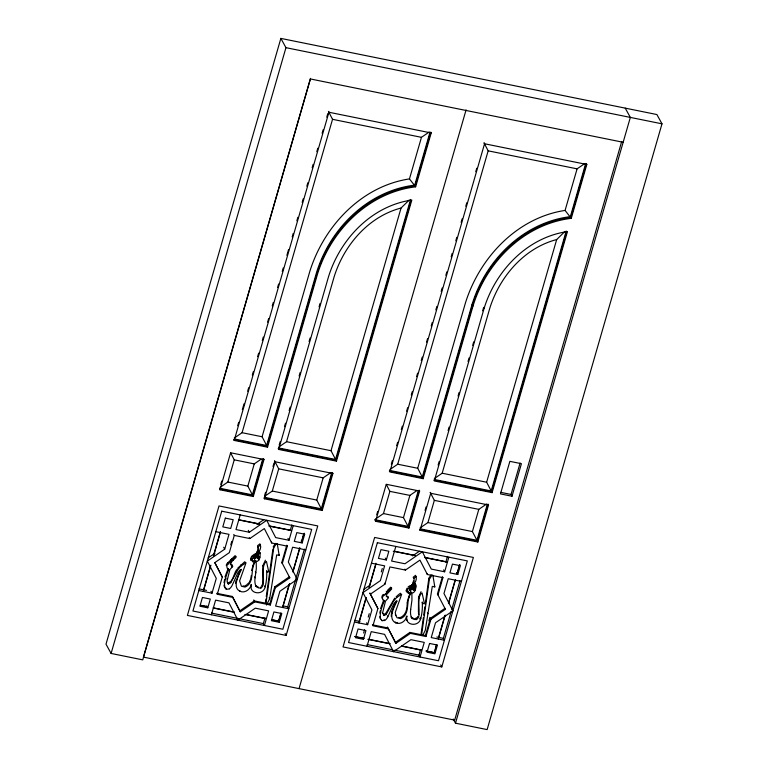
<?xml version="1.0" encoding="UTF-8"?>
<svg xmlns="http://www.w3.org/2000/svg" width="768" height="768" viewBox="0 0 768 768"><rect width="100%" height="100%" fill="white"/><g stroke="black" fill="none" stroke-linecap="round" stroke-linejoin="round"><path stroke-width="1.15" d="M261.485 586.07A5.933 5.472 -28.8 0 0 262.771 581.885L262.915 565.574L265.421 560.17M258.23 587.021L255.485 585.514L256.819 587.136L258.758 587.971L260.928 588.048L262.013 587.021A5.933 5.472 -28.8 0 0 263.29 582.845C264.221 576.998 261.082 564.998 266.458 561.437L268.723 571.709L267.571 572.227L266.592 570.691A55.123 50.803 -28.8 0 1 265.171 586.848C263.338 595.92 248.515 594.211 251.309 584.448C250.397 588.672 246.394 592.435 241.901 591.859C231.005 589.344 238.445 575.203 241.488 569.414L240 570.038L238.022 572.554L232.205 585.254A9.206 8.486 -28.8 0 1 229.382 588.845M418.406 612.24L418.541 597.091L421.056 591.686M411.11 617.021L412.454 618.653L414.384 619.488L416.554 619.565L417.638 618.538A5.933 5.472 -28.8 0 0 418.925 614.352C419.846 608.515 416.707 596.515 422.083 592.944L424.349 603.216L423.197 603.744L422.218 602.198M256.675 553.075L257.654 554.918L257.088 557.731C258.931 559.843 257.328 552.739 260.016 553.027C260.333 555.725 260.15 560.064 257.328 561.36A1.478 1.363 -28.8 0 1 256.435 561.226C255.418 559.133 252.835 563.501 252.096 560.726A1.498 1.382 -28.8 0 1 252.23 560.026C253.277 557.597 250.781 562.214 250.656 559.248M406.55 589.43A6.461 5.952 -28.8 0 0 406.406 589.91C405.35 593.77 409.027 589.622 407.856 591.542A1.498 1.382 -28.8 0 0 407.722 592.243C408.461 595.008 411.043 590.65 412.061 592.742A1.478 1.363 -28.8 0 0 412.954 592.877C418.33 590.4 415.008 575.702 412.723 589.248L413.491 589.805L412.829 585.542L411.85 586.349L410.803 590.045L409.901 590.208L409.142 588.672M413.491 589.805L414.019 586.214L415.718 584.688M407.155 602.064C407.357 607.949 406.358 615.197 400.118 617.635L398.678 617.434M251.702 560.026L250.781 558.394A6.461 5.952 -28.8 0 1 251.856 556.118L254.582 554.064L255.101 555.014L254.035 558.115L254.698 558.768C256.358 558.326 255.696 552.787 257.52 554.63M409.661 589.632L410.736 586.531L410.208 585.571L408.154 586.877M255.984 586.474A17.962 16.55 -28.8 0 1 255.091 577.862L256.32 568.57L256.243 562.128L255.6 561.629C249.456 568.627 255.475 582.72 245.021 587.078L241.43 586.234L239.606 580.925L246.029 562.762L241.085 565.987L238.262 569.126L230.477 583.018L228.326 584.016L227.078 581.261A4.694 4.32 -28.8 0 1 227.424 579.6L229.862 569.606L232.781 566.41L231.946 564.653M265.421 602.611L265.92 599.04M266.256 596.669L272.89 549.149M265.949 603.562L273.744 547.728L276.509 543.466M420.883 635.309L423.379 617.491M423.706 615.11L424.867 606.797M425.203 604.426L428.851 578.285L431.059 574.877M421.574 635.078L429.379 579.245L432.144 574.973M410.688 609.37L411.955 600.086L411.878 593.645L411.226 593.146C405.082 600.144 411.101 614.237 400.646 618.595L397.056 617.75L395.347 614.477M266.506 605.04L269.664 598.79L276.672 554.89L279.178 555.398L277.258 543.773M422.659 635.51L425.29 630.298L432.298 586.406L434.813 586.915L432.883 575.29M224.026 582.749L224.611 579.312M379.843 613.114L380.246 610.819M250.829 578.294L251.328 575.414M257.866 558.288L257.626 556.08L258.154 557.03M235.469 583.219L240.547 569.482M396.173 600.998L391.584 612.259L391.219 616.349M379.958 617.866L381.984 620.688L384.998 620.342A9.206 8.486 -28.8 0 0 387.821 616.762L393.658 604.07L395.626 601.555L397.123 600.931C394.07 606.72 386.64 620.861 397.536 623.376C402.019 623.952 406.022 620.179 406.944 615.965C404.15 625.738 418.963 627.427 420.806 618.365A55.123 50.803 -28.8 0 0 422.227 602.198M253.747 557.741L254.88 557.27L256.118 553.411L256.646 554.371M410.333 590.275L409.805 589.325L411.754 584.928L412.272 585.878M251.53 570.547L254.602 561.005M407.424 600.989L410.227 592.512M453.226 719.069L455.491 723.187L487.142 729.6L661.997 123.821L656.899 114.547L280.858 38.4L106.003 644.179L111.101 653.453L142.762 659.866L310.435 78.96L623.155 142.282M111.101 653.453L285.955 47.674L280.858 38.4M310.454 78.384L143.414 657.11L454.675 720.134L621.715 141.418M220.762 484.416L221.731 481.056M237.706 425.731L238.694 422.275M242.352 409.613L244.013 403.853M247.67 391.19L248.669 387.734M252.326 375.072L253.325 371.616M257.645 356.64L258.643 353.184M262.301 340.522L263.29 337.066M267.61 322.099L268.608 318.643M272.266 305.981L273.264 302.525M277.584 287.549L278.582 284.093M282.24 271.43L283.238 267.974M286.896 255.312L288.557 249.552M292.214 236.89L293.203 233.434M296.861 220.762L297.859 217.306M302.179 202.339L303.178 198.883M306.835 186.221L307.834 182.765M312.154 167.789L313.152 164.342M316.81 151.67L317.798 148.214M322.118 133.248L323.117 129.792M326.774 117.13L327.773 113.674M219.955 489.782L230.63 452.765L263.981 459.523L253.296 496.531L219.955 489.782L219.466 488.899L252.816 495.658L263.501 458.64L263.981 459.523M234.192 440.429L233.712 439.555L267.062 446.304L316.915 273.581C330.413 229.354 368.208 191.616 415.162 185.933L430.704 132.077L431.194 132.96L415.651 186.816C368.698 192.499 330.893 230.237 317.405 274.454L267.542 447.187L234.192 440.429L328.925 112.253L328.435 111.37M220.003 487.43L227.837 482.054L234.25 459.84L230.717 453.034M234.25 438.077L242.083 432.701L332.534 119.318L328.502 111.542M203.52 590.102L210.451 566.074M213.418 555.782L220.358 531.754M203.318 591.485L210.912 565.171M213.552 556.022L220.493 531.994M207.792 607.814L210.317 599.069L202.435 597.466L199.91 606.221L207.792 607.814L206.746 605.914M198.835 590.525L212.006 593.194L216.278 578.39L207.331 561.101L224.726 549.149L228.998 534.346L215.818 531.677M230.774 544.81L231.773 541.354M253.296 496.531L247.843 486.106L254.256 463.901L261.101 459.187M267.542 447.187L262.09 436.752L309.811 271.43C323.866 226.243 361.402 186.154 409.459 178.906L421.459 137.328L429.293 131.952M211.382 614.755L215.606 600.134L228.941 602.842L237.898 620.122L255.293 608.17L268.627 610.877L264.413 625.498L263.366 623.597L264.989 617.971M281.808 562.435L282.336 563.386L287.309 546.154L286.79 545.203L281.808 562.435L289.795 577.795L275.299 587.76L270.326 605.002L254.794 601.853L240.298 611.818L232.829 597.408L217.306 594.259L222.278 577.027L214.81 562.618L229.315 552.653L234.288 535.411L233.76 534.461M240.202 514.925L235.978 529.546L249.322 532.243L266.717 520.291L275.664 537.581L289.008 540.278L293.222 525.658M262.733 458.966L252.374 494.861L220.176 488.333M429.936 132.422L414.72 185.136C367.776 190.819 329.971 228.557 316.474 272.774L266.621 445.507L234.422 438.989M264.586 495.667L265.555 492.298M272.995 466.502L273.965 463.133M279.178 445.104L280.176 441.648M284.496 426.682L285.494 423.226M289.142 410.554L290.141 407.098M299.117 376.013L300.115 372.557M309.091 341.462L310.09 338.006M319.056 306.922L320.054 303.466M265.085 498.144L321.734 509.616L332.419 472.598L332.909 473.482L322.224 510.49L264.413 498.787L275.098 461.77L274.618 460.896M278.659 449.434L328.522 276.71C340.195 239.011 371.722 205.805 411.821 200.054L336.47 461.146L278.659 449.434L278.179 448.56L335.981 460.262L411.005 200.323M264.47 496.435L272.304 491.059L278.707 468.845L274.685 461.069M278.717 447.082L286.541 441.706L334.262 276.384C344.218 245.011 368.525 216.538 401.05 208.032L409.258 199.987M290.227 530.506L291.859 524.88M270.326 605.002L269.798 604.051L274.781 586.81L289.277 576.845L289.795 577.795M278.592 621.043L280.906 613.037M282.883 606.173L289.162 584.438M293.126 570.71L299.731 547.824M301.382 542.102L303.686 534.096M281.04 613.277L278.726 621.283L271.718 619.862M282.691 607.555L289.622 583.536M292.925 572.093L299.856 548.064M301.507 542.342L304.147 533.194M279.274 622.291L281.798 613.546L273.917 611.942L271.392 620.698L279.274 622.291L278.227 620.39M302.179 542.947L304.704 534.202L296.822 532.598L294.298 541.354L302.179 542.947L301.133 541.046M322.224 510.49L316.762 500.064L323.174 477.85L331.008 472.474M336.47 461.146L331.008 450.71L401.05 208.032M305.779 549.888L292.598 547.219L288.326 562.022L297.283 579.312L279.888 591.264L275.616 606.077L288.787 608.736L287.741 606.835L304.406 549.12M331.661 472.925L321.302 508.81L264.653 497.347M410.573 199.526L335.539 459.466L278.89 447.994M286.157 635.414L317.76 525.936L219.005 505.939L187.402 615.418L286.157 635.414L285.072 633.437M299.05 688.627L466.08 109.901M376.714 514.81L377.683 511.45M391.334 464.16L392.333 460.704M396.653 445.738L397.651 442.282M401.309 429.61L402.307 426.154M406.627 411.187L407.626 407.731M411.274 395.069L412.272 391.613M416.592 376.646L417.59 373.19M421.248 360.518L422.246 357.062M426.566 342.096L427.565 338.64M431.222 325.978L432.221 322.522M435.869 309.85L436.867 306.403M441.187 291.427L442.186 287.971M445.843 275.309L446.842 271.853M451.162 256.886L452.16 253.43M455.818 240.758L456.816 237.312M461.136 222.336L462.134 218.88M465.782 206.218L466.781 202.762M475.757 171.667L476.755 168.221M375.581 521.299L386.266 484.282L419.616 491.04L408.931 528.048L375.581 521.299L375.101 520.416L408.442 527.174L419.126 490.157L419.616 491.04M484.07 142.886L484.55 143.76L389.827 471.946L423.178 478.694L473.03 305.971C486.528 261.744 524.323 224.016 571.277 218.333L586.819 164.477L586.339 163.594L570.787 217.45C523.843 223.133 486.038 260.87 472.541 305.088L422.688 477.821L389.338 471.062M375.638 518.947L383.462 513.571L389.875 491.357L386.352 484.55M389.875 469.594L397.709 464.218L488.16 150.835L484.128 143.059M359.146 621.619L366.077 597.59M369.053 587.29L375.984 563.27M358.944 623.002L366.211 597.83M369.178 587.53L375.782 564.653M363.638 633.053L364.579 629.77M368.237 617.107L369.226 613.699M381.274 571.93L382.262 568.512M363.418 639.331L365.942 630.576L358.061 628.982L355.536 637.728L363.418 639.331L362.371 637.421M354.461 622.042L367.642 624.71L371.914 609.907L362.957 592.618L380.352 580.666L384.624 565.853L371.453 563.194M386.323 559.987L388.848 551.232L380.966 549.638L378.442 558.384L386.323 559.987L385.277 558.086M408.931 528.048L403.469 517.622L409.882 495.408L416.736 490.704M423.178 478.694L417.715 468.269L465.437 302.938C479.491 257.76 517.027 217.661 565.085 210.422L577.094 168.845L584.918 163.469M367.018 646.272L371.232 631.651L384.576 634.349L393.523 651.638L410.918 639.686L424.262 642.384L420.038 657.005L418.992 655.104L420.614 649.488M377.904 608.544L369.917 593.174L377.904 608.544L372.931 625.776L388.464 628.925L395.923 643.334L410.419 633.37L425.952 636.518L430.925 619.277L445.43 609.312L437.443 593.952L442.416 576.71L442.934 577.67L437.962 594.902L437.443 593.952M370.445 594.125L384.941 584.17L389.914 566.928L405.446 570.077L419.942 560.112L427.411 574.522L442.934 577.67M395.827 546.432L391.613 561.053L404.947 563.76L422.342 551.808L431.299 569.088L444.634 571.795L448.858 557.174M418.368 490.483L408.01 526.368L374.659 519.619M585.562 163.939L570.355 216.653C523.402 222.336 485.597 260.074 472.109 304.291L422.246 477.024L390.048 470.496M425.069 510.355L426.038 506.986M438.125 465.101L439.123 461.645M448.099 430.56L449.098 427.104M458.074 396.01L459.062 392.554M468.038 361.469L469.037 358.013M472.694 345.341L473.693 341.885M482.669 310.8L483.658 307.344L484.147 308.218L434.285 480.95L492.096 492.653L567.456 231.571C527.347 237.322 495.83 270.518 484.147 308.218M420.048 530.304L419.558 529.421L477.37 541.123L488.045 504.115L488.534 504.989L477.85 542.006L420.048 530.304L430.733 493.286L430.243 492.413M420.096 527.952L427.93 522.566L434.342 500.362L430.31 492.586M434.342 478.598L442.176 473.222L489.888 307.891C499.843 276.528 524.16 248.045 556.685 239.549L564.893 231.504M428.89 620.822L429.878 617.376M445.862 562.022L447.485 556.397M425.952 636.518L425.434 635.568L430.406 618.326L444.902 608.362L445.43 609.312M426.182 651.149L434.352 652.8L436.531 644.554M438.518 637.69L444.787 615.946M448.416 603.37L455.021 580.483M457.008 573.619L459.648 564.47M434.352 652.8L436.666 644.794M438.317 639.072L445.248 615.043M448.55 603.61L455.491 579.581M457.142 573.859L459.782 564.71M457.805 574.464L460.33 565.709L452.448 564.115L449.923 572.861L457.805 574.464L456.758 572.563M477.85 542.006L472.397 531.571L478.8 509.366L486.634 503.99M492.096 492.653L486.634 482.227L556.685 239.549M461.405 581.405L448.234 578.736L443.962 593.539L452.909 610.829L435.514 622.781L431.242 637.584L444.413 640.253L443.366 638.352L451.21 611.194M460.032 580.637L451.862 608.928L452.909 610.829M487.286 504.432L476.928 540.326L420.278 528.854M566.198 231.043L491.174 490.973L434.525 479.51M566.64 231.84L491.606 491.779L433.805 480.067M441.792 666.931L473.386 557.453L374.63 537.456L343.027 646.934L441.792 666.931L440.698 664.944M512.026 496.243L521.424 463.69L509.866 461.347L500.467 493.901L512.026 496.243L511.037 494.448L520.109 463.018M455.491 723.187L630.336 117.408L625.238 108.134M224.957 576.989L228.086 568.57L228.605 569.52C227.597 571.949 219.312 592.234 229.373 588.835M380.582 608.506L383.712 600.086L384.23 601.037C382.061 606.672 379.469 612.634 380.486 618.816M250.656 579.245L249.245 582.48L247.152 584.381M251.962 558.518L251.712 559.075A1.498 1.382 -28.8 0 0 251.578 559.776M228.605 569.52L227.366 568.589L226.81 566.467A4.061 3.744 -28.8 0 1 227.366 564.778L235.968 556.291L235.968 557.549C234.192 559.306 227.29 564.758 232.474 565.613M384.23 601.037L382.723 599.635L382.445 597.984A4.061 3.744 -28.8 0 1 382.992 596.294L391.594 587.808L391.594 589.056L386.237 594.931L386.371 596.554L388.099 597.12L388.406 597.917L385.488 601.123L383.05 611.117A4.694 4.32 -28.8 0 0 382.704 612.768L383.962 615.533L386.102 614.534L393.888 600.643L396.71 597.494L401.664 594.278L395.242 612.442L395.875 615.427M237.197 569.184C233.808 572.17 232.954 584.035 227.27 582.528M275.434 543.36L273.226 546.778L273.744 547.728M226.838 563.818L235.075 555.658L235.603 556.608M259.536 552.115L257.866 553.747L258.394 554.698M237.734 568.176L244.781 561.725L245.299 562.675M394.723 598.118L385.987 613.094L386.506 614.045M251.491 558.797L252.23 560.026M385.786 613.344L383.722 614.544M257.539 551.51L256.992 552.048L257.616 553.181L259.526 550.781A9.466 8.717 -28.8 0 0 260.678 546.403L259.92 543.821L257.558 545.731L258.326 547.363A9.475 8.726 -28.8 0 1 257.606 553.171M413.165 583.027L412.618 583.555L413.242 584.698L415.152 582.298A9.466 8.717 -28.8 0 0 416.304 577.92L415.546 575.328L413.194 577.238L413.952 578.88A9.475 8.726 -28.8 0 1 413.232 584.688M414.931 618.672L417.12 617.587A5.933 5.472 -28.8 0 0 417.917 616.301M258.182 546.864L260.544 544.954M413.818 578.381L416.17 576.47M397.027 595.882L400.406 593.232L400.934 594.192M208.214 557.866L214.982 553.219M256.973 524.362L263.731 519.715M234.288 535.411L249.821 538.56L264.317 528.595L271.776 543.005L287.309 546.154M240.298 611.818L239.77 610.867L254.275 600.902L269.798 604.051M363.84 589.382L369.638 585.398M412.598 555.878L419.366 551.232M395.923 643.334L395.395 642.384L409.901 632.419L425.434 635.568M246.461 585.014L244.493 586.128L243.053 585.917M256.531 554.506L256.032 553.536M412.157 586.013L411.658 585.043M256.742 557.29L257.376 558.355L257.338 557.338M412.195 588.288C414.48 591.139 411.437 588.912 412.963 588.845M255.101 555.014L252.384 557.078A6.461 5.952 -28.8 0 0 251.309 559.354L251.222 560.285M410.736 586.531L408.01 588.595A6.461 5.952 -28.8 0 0 406.934 590.861L406.848 591.802M259.43 552.058L259.862 553.027M415.066 583.574L415.488 584.544M231.552 564.739L230.218 564.086M285.955 47.674L661.997 123.821M328.925 112.253L431.194 132.96M484.55 143.76L586.819 164.477M332.534 119.318L421.459 137.328M488.16 150.835L577.094 168.845M242.083 432.701L262.09 436.752M286.541 441.706L331.008 450.71M397.709 464.218L417.715 468.269M442.176 473.222L486.634 482.227M500.63 492.336L511.037 494.448M275.098 461.77L332.909 473.482M430.733 493.286L488.534 504.989M234.25 459.84L254.256 463.901M278.707 468.845L323.174 477.85M389.875 491.357L409.882 495.408M434.342 500.362L478.8 509.366M227.837 482.054L247.843 486.106M272.304 491.059L316.762 500.064M383.462 513.571L403.469 517.622M427.93 522.566L472.397 531.571M238.656 519.715L259.661 523.968M269.002 525.859L291.178 530.352M394.282 551.232L415.296 555.485M424.627 557.376L446.813 561.869M238.79 519.955L259.795 524.208M269.136 526.099L291.312 530.592M393.245 551.232L415.421 555.725M424.762 557.616L446.938 562.109M198.883 588.845L206.573 590.4M283.354 605.952L287.741 606.835M354.518 620.362L360 621.475M436.781 637.018L443.366 638.352M232.829 597.408L232.31 596.458L216.778 593.309L217.306 594.259M372.403 624.826L387.936 627.974L395.395 642.384M200.39 605.213L207.389 606.624M213.226 607.805L234.24 612.067M245.914 614.429L265.757 618.442M271.594 619.622L277.43 620.813M354.854 636.49L364.186 638.381M368.861 639.322L389.866 643.574M401.539 645.946L421.382 649.958M426.048 650.909L434.218 652.56M200.525 605.453L207.523 606.864M213.36 608.045L234.374 612.307M244.877 614.429L265.882 618.682M354.979 636.73L363.149 638.381M367.824 639.331L390 643.814M401.674 646.186L421.517 650.198M211.488 613.085L263.366 623.597M367.123 644.602L392.477 649.738L393.523 651.638M394.781 650.208L418.992 655.104M413.856 618.538L411.926 617.702M565.085 210.422L571.277 218.333M409.459 178.906L415.651 186.816M407.434 591.907L407.203 591.283M472.109 304.291L473.03 305.971M316.474 272.774L317.405 274.454M443.587 569.894L444.634 571.795M434.304 585.994L434.813 586.915M426.883 573.571L427.411 574.522M428.87 578.323L429.379 579.245M415.277 584.64L415.805 585.59M414.605 583.939L415.123 584.89M415.315 585.533L415.843 586.483M415.219 586.282L415.747 587.232M404.918 569.126L405.446 570.077M413.501 585.264L414.019 586.214M414.95 587.962L415.478 588.912M412.31 584.592L413.789 587.03M412.032 584.64L412.56 585.6M412.733 585.917L413.798 587.904M414.48 589.296L415.008 590.256M427.411 612.826L427.939 613.776M430.406 618.326L430.925 619.277M413.251 587.597L413.779 588.547M418.541 597.091L419.069 598.042M413.078 588.336L413.606 589.296M411.235 585.6L411.763 586.56M413.002 588.73L413.53 589.69M412.79 588.931L413.309 589.882M410.573 588.566L411.101 589.517M410.506 588.787L411.034 589.738M410.275 589.085L410.803 590.045M409.229 589.018L409.901 590.208M410.352 591.37L410.87 592.33M408.605 592.205L409.133 593.155M408.365 592.262L408.893 593.213M407.338 590.592L407.856 591.542M408.115 592.272L408.634 593.222M406.915 590.506L407.443 591.456M407.856 592.205L408.374 593.165M406.406 589.91L407.213 591.619M406.57 590.736L407.098 591.686M406.272 590.438L406.973 591.754M418.397 613.402L418.925 614.352M420.278 617.405L420.806 618.365M408.48 596.698L409.008 597.658M419.712 618.47L420.24 619.421M416.026 618.614L416.554 619.565M396.182 596.544L396.71 597.494M391.229 588.125L390.71 587.165L387.59 590.189L388.118 591.139M384.413 583.21L384.941 584.17M409.901 632.419L410.419 633.37M386.266 591.216L386.794 592.166M387.581 596.17L388.099 597.12M385.891 593.606L386.41 594.557M383.76 595.363L383.232 594.413L382.474 595.334A4.061 3.744 -28.8 0 0 381.917 597.034L382.013 598.166M391.584 612.259L392.112 613.219M397.008 622.416L397.536 623.376M395.29 622.013L395.818 622.973M387.302 615.811L387.83 616.762M382.282 612.682L382.8 613.642M383.434 614.573L383.962 615.533M384.067 619.69L384.595 620.64M387.418 627.024L388.464 628.925M379.853 616.589L380.371 617.539M381.456 619.738L382.07 620.726M366.595 622.8L367.642 624.71M287.962 538.378L289.008 540.278M263.933 497.904L264.413 498.787M278.678 554.477L279.178 555.398M271.258 542.054L271.776 543.005M248.275 530.342L249.322 532.243M259.574 552.221L260.093 553.171M258.97 552.422L259.498 553.373M249.293 537.61L249.821 538.56M259.325 556.445L259.853 557.395M256.838 553.152L257.395 554.237M257.645 554.563L258.163 555.523M256.406 553.133L256.925 554.083M257.107 554.4L258.173 556.387M274.781 586.81L275.299 587.76M262.915 565.574L263.434 566.525M257.453 556.829L257.971 557.779M256.694 555.994L257.222 556.944M257.376 557.222L257.894 558.173M255.61 554.093L256.138 555.043M258.288 559.171L258.816 560.122M257.155 557.414L257.683 558.365M254.947 557.05L255.475 558M254.88 557.27L255.408 558.23M254.65 557.578L255.178 558.528M253.642 556.09L254.17 557.04M253.565 556.445L254.093 557.405M254.179 557.808L254.698 558.768M253.603 557.501L254.275 558.691M254.726 559.862L255.245 560.813M251.827 558.336L252.48 559.469M251.75 558.461L252.278 559.411M252.979 560.688L253.498 561.638M251.674 558.576L252.192 559.536M252.739 560.746L253.258 561.706M251.395 558.902L251.914 559.853M252.48 560.755L253.008 561.706M251.29 558.989L251.808 559.949M252.221 560.688L252.749 561.648M251.059 559.152L251.587 560.102M250.646 558.922L251.472 560.179M262.771 581.885L263.29 582.845M264.653 585.898L265.181 586.848M252.854 565.19L253.382 566.141M255.341 571.795L255.869 572.746M269.136 597.83L269.664 598.79M260.4 587.098L260.928 588.048M254.534 576.902L255.062 577.853M240.557 565.027L241.085 565.987M232.973 559.152L233.501 560.112M231.965 558.672L232.483 559.632M253.747 599.952L254.794 601.853M230.64 559.699L231.168 560.659M223.68 547.248L224.726 549.149M230.256 562.09L230.784 563.05M231.408 566.179L231.936 567.139M227.606 562.896L228.134 563.856M235.958 580.752L236.486 581.702M229.075 569.731L229.594 570.691M239.664 590.506L240.182 591.456M230.362 581.578L230.88 582.538M226.896 578.65L227.424 579.6M227.808 583.056L228.326 584.016M222.278 577.027L214.819 562.694M224.746 586.032L224.218 585.072L224.448 586.733M225.917 588.259L226.445 589.21M225.83 588.221L226.349 589.171M224.333 586.349L224.851 587.299M236.851 618.221L237.898 620.122M210.96 591.293L212.006 593.194M232.31 596.458L239.77 610.867M406.954 620.39L406.166 616.886M250.541 585.379L250.723 587.203M413.443 580.925A9.475 8.726 -28.8 0 1 412.838 583.046M411.61 617.99A17.962 16.55 -28.8 0 1 410.717 609.37M406.733 588.96A6.461 5.952 -28.8 0 1 407.203 588.058M257.875 547.258A9.475 8.726 -28.8 0 1 257.712 549.946M257.578 550.483A9.475 8.726 -28.8 0 1 256.982 552.038M226.291 565.517A4.061 3.744 -28.8 0 1 226.57 564.365M221.741 511.181L192.922 611.021L282.874 629.232L311.693 529.392L221.741 511.181M225.331 518.122L222.806 526.877L230.688 528.47L233.213 519.725L225.331 518.122M377.366 542.698L348.547 642.528L438.499 660.749L467.318 560.909L377.366 542.698M429.552 643.459L427.027 652.205L434.909 653.808L437.434 645.053L429.552 643.459"/></g></svg>
